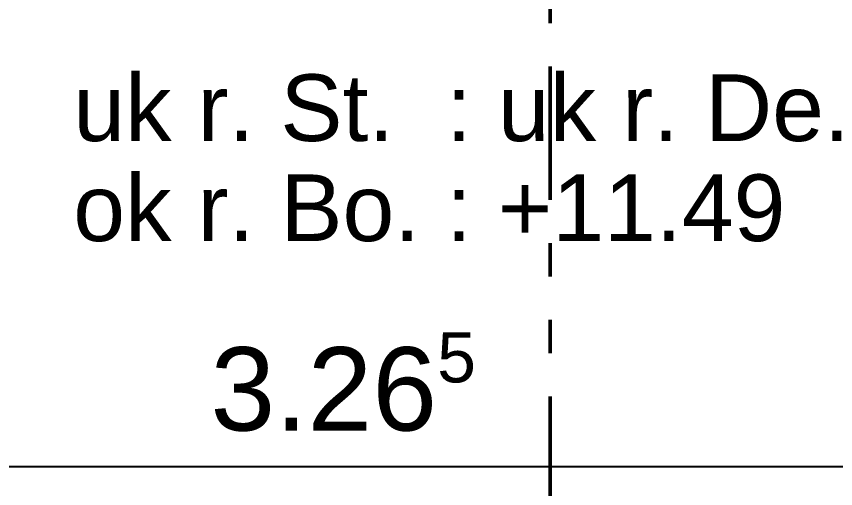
# Model space of a CAD drawing. Header units: centimetres. Extents: x 0.3 to 84.3, y 0.3 to 59.7.
# Drawn here: x 50.269 to 52.726, y 12.408 to 13.824 of the extents above; entities that cross this region are included whole.
import ezdxf

# ---------------------------------------------------------------- set-up
doc = ezdxf.new("R2010")
doc.units = ezdxf.units.CM
for name, pattern in [('AUSGEZOGEN', [0]), ('LINIE_23', [0.79, 0.4, -0.13, 0, -0.13, 0, -0.13]), ('RAND', [44.45, 12.7, -6.35, 12.7, -6.35, 0, -6.35])]:
    doc.linetypes.add(name, pattern=pattern)
for name, color, linetype, lineweight in [('Bauachsen grob', 7, 'RAND', 25), ('Text Koten', 7, 'AUSGEZOGEN', 50), ('Werkplan- Ausfuehrungsmasse', 7, 'AUSGEZOGEN', 25)]:
    doc.layers.add(name, color=color, linetype=linetype, lineweight=lineweight)
doc.styles.add('ARIAL', font='ARIAL.TTF')

msp = doc.modelspace()

# ---------------------------------------------------------------- linework, layer by layer
at = {"layer": 'Bauachsen grob', "color": 32, "linetype": 'LINIE_23', "lineweight": 50, "true_color": 0xc36e14}
msp.add_line((51.87, 1.394), (51.87, 57.974), dxfattribs=at)
at = {"layer": 'Werkplan- Ausfuehrungsmasse', "color": 7, "linetype": 'AUSGEZOGEN', "lineweight": 25}
msp.add_line((49.44, 12.474), (55.97, 12.474), dxfattribs=at)

# ---------------------------------------------------------------- texts
at = {"layer": 'Text Koten', "color": 7, "linetype": 'AUSGEZOGEN', "lineweight": 35, "char_height": 0.2, "width": 0.1, "attachment_point": 7, "style": 'ARIAL'}
for s, insert in [('uk\\~r.\\~St.\\~\\~:\\~uk\\~r.\\~De.', (50.44, 13.4473)), ('ok\\~r.\\~Bo.\\~:\\~+11.49', (50.44, 13.1473))]:
    msp.add_mtext(s, dxfattribs=dict(at, insert=insert))
at = {"layer": 'Werkplan- Ausfuehrungsmasse', "color": 7, "linetype": 'AUSGEZOGEN', "lineweight": 50, "attachment_point": 7, "style": 'ARIAL'}
for s, insert, char_height, width in [('5', (51.5311, 12.7243), 0.15, 0.075), ('3.26', (50.8513, 12.5784), 0.25, 0.125)]:
    msp.add_mtext(s, dxfattribs=dict(at, insert=insert, char_height=char_height, width=width))

doc.saveas('drawing.dxf')
